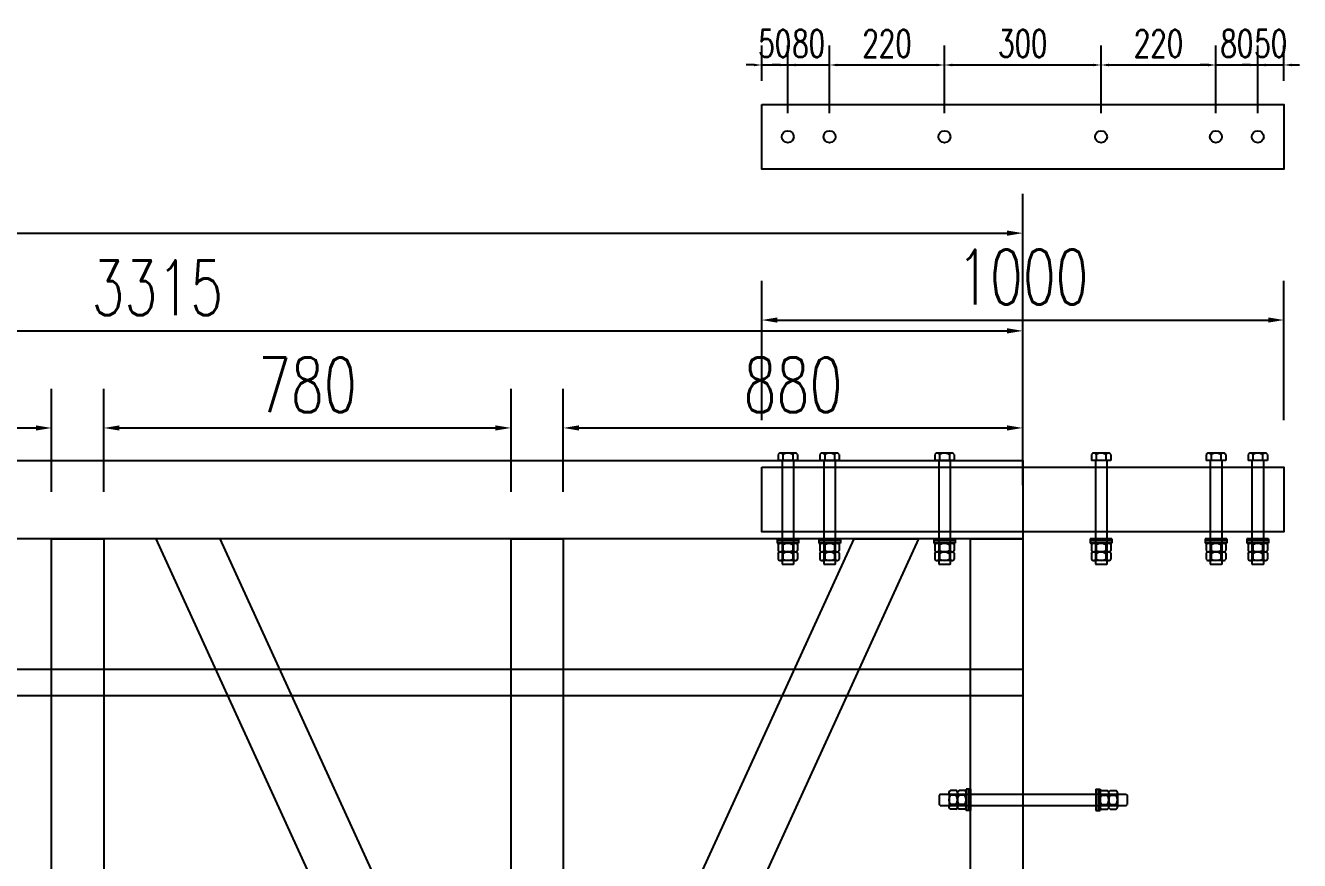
# Model space of a CAD drawing. Header units: millimetres. Extents: x -1612139 to -1300424, y 1145038 to 1536160.
# Drawn here: x -1512363 to -1509923, y 1165418 to 1167017 of the extents above; entities that cross this region are included whole.
import ezdxf

# ---------------------------------------------------------------- set-up
doc = ezdxf.new("R2010")
doc.units = ezdxf.units.MM
doc.header["$LTSCALE"] = 1000
doc.layers.get('0').update_dxf_attribs({"linetype": 'CONTINUOUS'})
doc.layers.get('DEFPOINTS').update_dxf_attribs({"linetype": 'CONTINUOUS'})
for name, color, linetype in [('W-STEEL_FRAME钢架', 3, 'CONTINUOUS'), ('W-STEEL_KEEL钢龙骨', 5, 'CONTINUOUS'), ('尺寸', 6, 'CONTINUOUS'), ('方管150X150X12', 3, 'CONTINUOUS')]:
    doc.layers.add(name, color=color, linetype=linetype)
doc.layers.add('成片房屋', color=1, linetype='CONTINUOUS', lineweight=0)
doc.styles.add('STANDARD_T3', font='simplex.shx', dxfattribs={"width": 0.7, "bigfont": 'gbcbig.shx'})
doc.dimstyles.new('W&&15', dxfattribs={"dimtxt": 52.5, "dimasz": 15, "dimexe": 37.5, "dimexo": 45, "dimgap": 15, "dimtad": 1, "dimdec": 0, "dimzin": 0, "dimdsep": 46, "dimtxsty": 'STANDARD_T3', "dimcen": 0.09, "dimclrd": 1, "dimclre": 1, "dimclrt": 7, "dimazin": 2, "dimtfac": 1, "dimtdec": 0, "dimtix": 1, "dimtmove": 2, "dimatfit": 3, "dimfxl": 100, "dimtolj": 1, "dimtzin": 0, "dimarcsym": 0})
doc.dimstyles.new('W&&30', dxfattribs={"dimtxt": 105, "dimasz": 30, "dimexe": 75, "dimexo": 90, "dimgap": 30, "dimtad": 1, "dimdec": 0, "dimzin": 0, "dimdsep": 46, "dimtxsty": 'STANDARD_T3', "dimcen": 0.09, "dimclrd": 1, "dimclre": 1, "dimclrt": 7, "dimazin": 2, "dimtfac": 1, "dimtdec": 0, "dimtix": 1, "dimtmove": 2, "dimatfit": 3, "dimfxl": 100, "dimtolj": 1, "dimtzin": 0, "dimarcsym": 0})

# ---------------------------------------------------------------- blocks, each defined once
blk = doc.blocks.new('*D287')
at = {"layer": 'DEFPOINTS', "color": 0, "transparency": 16777216}
for p in [(-1512313.2, 1166246.4), (-1513093.2, 1166034.1), (-1512313.2, 1166034.1)]:
    blk.add_point(p, dxfattribs=at)
at = {"layer": '成片房屋', "color": 1, "lineweight": -2, "transparency": 16777216}
for p, q in [((-1513093.2, 1166124.1), (-1513093.2, 1166321.4)), ((-1512313.2, 1166124.1), (-1512313.2, 1166321.4)), ((-1513063.2, 1166246.4), (-1512343.2, 1166246.4))]:
    blk.add_line(p, q, dxfattribs=at)
at = {"layer": '成片房屋', "color": 1, "transparency": 16777216}
for points in [[(-1513063.2, 1166251.4), (-1513063.2, 1166241.4), (-1513093.2, 1166246.4)], [(-1512343.2, 1166251.4), (-1512343.2, 1166241.4), (-1512313.2, 1166246.4)]]:
    blk.add_solid(points, dxfattribs=at)
at = {"layer": '成片房屋', "color": 7, "transparency": 16777216, "insert": (-1512703.2, 1166328.9), "char_height": 105, "attachment_point": 5, "style": 'STANDARD_T3'}
blk.add_mtext('\\A1;780', dxfattribs=at)
blk = doc.blocks.new('*D288')
at = {"layer": 'DEFPOINTS', "color": 0, "transparency": 16777216}
for p in [(-1511433.2, 1166246.4), (-1512213.2, 1166034.1), (-1511433.2, 1166034.1)]:
    blk.add_point(p, dxfattribs=at)
at = {"layer": '成片房屋', "color": 1, "lineweight": -2, "transparency": 16777216}
for p, q in [((-1512213.2, 1166124.1), (-1512213.2, 1166321.4)), ((-1511433.2, 1166124.1), (-1511433.2, 1166321.4)), ((-1512183.2, 1166246.4), (-1511463.2, 1166246.4))]:
    blk.add_line(p, q, dxfattribs=at)
at = {"layer": '成片房屋', "color": 1, "transparency": 16777216}
for points in [[(-1512183.2, 1166251.4), (-1512183.2, 1166241.4), (-1512213.2, 1166246.4)], [(-1511463.2, 1166251.4), (-1511463.2, 1166241.4), (-1511433.2, 1166246.4)]]:
    blk.add_solid(points, dxfattribs=at)
at = {"layer": '成片房屋', "color": 7, "transparency": 16777216, "insert": (-1511823.2, 1166328.9), "char_height": 105, "attachment_point": 5, "style": 'STANDARD_T3'}
blk.add_mtext('\\A1;780', dxfattribs=at)
blk = doc.blocks.new('*D289')
at = {"layer": 'DEFPOINTS', "color": 0, "transparency": 16777216}
for p in [(-1510453.2, 1166246.4), (-1511333.2, 1166034.1), (-1510453.2, 1166047.1)]:
    blk.add_point(p, dxfattribs=at)
at = {"layer": '成片房屋', "color": 1, "lineweight": -2, "transparency": 16777216}
for p, q in [((-1511333.2, 1166124.1), (-1511333.2, 1166321.4)), ((-1510453.2, 1166137.1), (-1510453.2, 1166321.4)), ((-1511303.2, 1166246.4), (-1510483.2, 1166246.4))]:
    blk.add_line(p, q, dxfattribs=at)
at = {"layer": '成片房屋', "color": 1, "transparency": 16777216}
for points in [[(-1511303.2, 1166251.4), (-1511303.2, 1166241.4), (-1511333.2, 1166246.4)], [(-1510483.2, 1166251.4), (-1510483.2, 1166241.4), (-1510453.2, 1166246.4)]]:
    blk.add_solid(points, dxfattribs=at)
at = {"layer": '成片房屋', "color": 7, "transparency": 16777216, "insert": (-1510893.2, 1166328.9), "char_height": 105, "attachment_point": 5, "style": 'STANDARD_T3'}
blk.add_mtext('\\A1;880', dxfattribs=at)
blk = doc.blocks.new('*D349')
at = {"layer": 'DEFPOINTS', "color": 0, "transparency": 16777216}
for p in [(-1509953.2, 1166453.1), (-1510953.2, 1166171.1), (-1509953.2, 1166171.1)]:
    blk.add_point(p, dxfattribs=at)
at = {"layer": '成片房屋', "color": 1, "lineweight": -2, "transparency": 16777216}
for p, q in [((-1510953.2, 1166261.1), (-1510953.2, 1166528.1)), ((-1509953.2, 1166261.1), (-1509953.2, 1166528.1)), ((-1510923.2, 1166453.1), (-1509983.2, 1166453.1))]:
    blk.add_line(p, q, dxfattribs=at)
at = {"layer": '成片房屋', "color": 1, "transparency": 16777216}
for points in [[(-1510923.2, 1166458.1), (-1510923.2, 1166448.1), (-1510953.2, 1166453.1)], [(-1509983.2, 1166458.1), (-1509983.2, 1166448.1), (-1509953.2, 1166453.1)]]:
    blk.add_solid(points, dxfattribs=at)
at = {"layer": '成片房屋', "color": 7, "transparency": 16777216, "insert": (-1510453.2, 1166535.6), "char_height": 105, "attachment_point": 5, "style": 'STANDARD_T3'}
blk.add_mtext('\\A1;1000', dxfattribs=at)
blk = doc.blocks.new('*D291')
at = {"layer": 'DEFPOINTS', "color": 0, "transparency": 16777216}
for p in [(-1510453.2, 1166184.1), (-1524453.2, 1164897.9), (-1524453.2, 1164332.4)]:
    blk.add_point(p, dxfattribs=at)
at = {"layer": '成片房屋', "color": 1, "lineweight": -2, "transparency": 16777216}
for p, q in [((-1510453.2, 1166094.1), (-1510453.2, 1164257.4)), ((-1524453.2, 1164807.9), (-1524453.2, 1164257.4)), ((-1510483.2, 1164332.4), (-1524423.2, 1164332.4))]:
    blk.add_line(p, q, dxfattribs=at)
at = {"layer": '成片房屋', "color": 1, "transparency": 16777216}
for points in [[(-1524423.2, 1164337.4), (-1524423.2, 1164327.4), (-1524453.2, 1164332.4)], [(-1510483.2, 1164337.4), (-1510483.2, 1164327.4), (-1510453.2, 1164332.4)]]:
    blk.add_solid(points, dxfattribs=at)
at = {"layer": '成片房屋', "color": 7, "transparency": 16777216, "insert": (-1517453.2, 1164414.9), "char_height": 105, "attachment_point": 5, "style": 'STANDARD_T3'}
blk.add_mtext('\\A1;14000', dxfattribs=at)
blk = doc.blocks.new('*D293')
at = {"layer": 'DEFPOINTS', "color": 0, "transparency": 16777216}
for p in [(-1510453.2, 1166432.4), (-1513768.2, 1166184.1), (-1510453.2, 1166184.1)]:
    blk.add_point(p, dxfattribs=at)
at = {"layer": '成片房屋', "color": 1, "lineweight": -2, "transparency": 16777216}
for p, q in [((-1513768.2, 1166274.1), (-1513768.2, 1166507.4)), ((-1510453.2, 1166274.1), (-1510453.2, 1166507.4)), ((-1513738.2, 1166432.4), (-1510483.2, 1166432.4))]:
    blk.add_line(p, q, dxfattribs=at)
at = {"layer": '成片房屋', "color": 1, "transparency": 16777216}
for points in [[(-1513738.2, 1166437.4), (-1513738.2, 1166427.4), (-1513768.2, 1166432.4)], [(-1510483.2, 1166437.4), (-1510483.2, 1166427.4), (-1510453.2, 1166432.4)]]:
    blk.add_solid(points, dxfattribs=at)
at = {"layer": '成片房屋', "color": 7, "transparency": 16777216, "insert": (-1512110.7, 1166514.9), "char_height": 105, "attachment_point": 5, "style": 'STANDARD_T3'}
blk.add_mtext('\\A1;3315', dxfattribs=at)
blk = doc.blocks.new('*D350')
at = {"layer": 'DEFPOINTS', "color": 0, "transparency": 16777216}
for p in [(-1510453.2, 1166619.6), (-1519048.2, 1166184.1), (-1510453.2, 1166184.1)]:
    blk.add_point(p, dxfattribs=at)
at = {"layer": '成片房屋', "color": 1, "lineweight": -2, "transparency": 16777216}
for p, q in [((-1519048.2, 1166274.1), (-1519048.2, 1166694.6)), ((-1510453.2, 1166274.1), (-1510453.2, 1166694.6)), ((-1519018.2, 1166619.6), (-1510483.2, 1166619.6))]:
    blk.add_line(p, q, dxfattribs=at)
at = {"layer": '成片房屋', "color": 1, "transparency": 16777216}
for points in [[(-1519018.2, 1166624.6), (-1519018.2, 1166614.6), (-1519048.2, 1166619.6)], [(-1510483.2, 1166624.6), (-1510483.2, 1166614.6), (-1510453.2, 1166619.6)]]:
    blk.add_solid(points, dxfattribs=at)
at = {"layer": '成片房屋', "color": 7, "transparency": 16777216, "insert": (-1514750.7, 1166702.1), "char_height": 105, "attachment_point": 5, "style": 'STANDARD_T3'}
blk.add_mtext('\\A1;8595', dxfattribs=at)
blk = doc.blocks.new('*D388')
at = {"layer": 'DEFPOINTS', "color": 0, "transparency": 16777216}
for p in [(-1510903.2, 1166941.7), (-1510953.2, 1166866.3), (-1510903.2, 1166804.3)]:
    blk.add_point(p, dxfattribs=at)
at = {"layer": '方管150X150X12', "color": 1, "lineweight": -2, "transparency": 16777216}
for p, q in [((-1510953.2, 1166911.3), (-1510953.2, 1166979.2)), ((-1510903.2, 1166849.3), (-1510903.2, 1166979.2)), ((-1510968.2, 1166941.7), (-1510983.2, 1166941.7)), ((-1510953.2, 1166941.7), (-1510903.2, 1166941.7)), ((-1510888.2, 1166941.7), (-1510873.2, 1166941.7))]:
    blk.add_line(p, q, dxfattribs=at)
at = {"layer": '方管150X150X12', "color": 1, "transparency": 16777216}
for points in [[(-1510968.2, 1166944.2), (-1510968.2, 1166939.2), (-1510953.2, 1166941.7)], [(-1510888.2, 1166944.2), (-1510888.2, 1166939.2), (-1510903.2, 1166941.7)]]:
    blk.add_solid(points, dxfattribs=at)
at = {"layer": '方管150X150X12', "color": 7, "transparency": 16777216, "insert": (-1510928.2, 1166983), "char_height": 52.5, "attachment_point": 5, "style": 'STANDARD_T3'}
blk.add_mtext('\\A1;50', dxfattribs=at)
blk = doc.blocks.new('*D389')
at = {"layer": 'DEFPOINTS', "color": 0, "transparency": 16777216}
for p in [(-1510823.2, 1166941.7), (-1510903.2, 1166804.3), (-1510823.2, 1166804.3)]:
    blk.add_point(p, dxfattribs=at)
at = {"layer": '方管150X150X12', "color": 1, "lineweight": -2, "transparency": 16777216}
for p, q in [((-1510903.2, 1166849.3), (-1510903.2, 1166979.2)), ((-1510823.2, 1166849.3), (-1510823.2, 1166979.2)), ((-1510918.2, 1166941.7), (-1510933.2, 1166941.7)), ((-1510903.2, 1166941.7), (-1510823.2, 1166941.7)), ((-1510808.2, 1166941.7), (-1510793.2, 1166941.7))]:
    blk.add_line(p, q, dxfattribs=at)
at = {"layer": '方管150X150X12', "color": 1, "transparency": 16777216}
for points in [[(-1510918.2, 1166944.2), (-1510918.2, 1166939.2), (-1510903.2, 1166941.7)], [(-1510808.2, 1166944.2), (-1510808.2, 1166939.2), (-1510823.2, 1166941.7)]]:
    blk.add_solid(points, dxfattribs=at)
at = {"layer": '方管150X150X12', "color": 7, "transparency": 16777216, "insert": (-1510863.2, 1166983), "char_height": 52.5, "attachment_point": 5, "style": 'STANDARD_T3'}
blk.add_mtext('\\A1;80', dxfattribs=at)
blk = doc.blocks.new('*D390')
at = {"layer": 'DEFPOINTS', "color": 0, "transparency": 16777216}
for p in [(-1510603.2, 1166941.7), (-1510823.2, 1166804.3), (-1510603.2, 1166804.3)]:
    blk.add_point(p, dxfattribs=at)
at = {"layer": '方管150X150X12', "color": 1, "lineweight": -2, "transparency": 16777216}
for p, q in [((-1510823.2, 1166849.3), (-1510823.2, 1166979.2)), ((-1510603.2, 1166849.3), (-1510603.2, 1166979.2)), ((-1510808.2, 1166941.7), (-1510618.2, 1166941.7))]:
    blk.add_line(p, q, dxfattribs=at)
at = {"layer": '方管150X150X12', "color": 1, "transparency": 16777216}
for points in [[(-1510808.2, 1166944.2), (-1510808.2, 1166939.2), (-1510823.2, 1166941.7)], [(-1510618.2, 1166944.2), (-1510618.2, 1166939.2), (-1510603.2, 1166941.7)]]:
    blk.add_solid(points, dxfattribs=at)
at = {"layer": '方管150X150X12', "color": 7, "transparency": 16777216, "insert": (-1510713.2, 1166983), "char_height": 52.5, "attachment_point": 5, "style": 'STANDARD_T3'}
blk.add_mtext('\\A1;220', dxfattribs=at)
blk = doc.blocks.new('*D391')
at = {"layer": 'DEFPOINTS', "color": 0, "transparency": 16777216}
for p in [(-1510303.2, 1166941.7), (-1510603.2, 1166804.3), (-1510303.2, 1166804.3)]:
    blk.add_point(p, dxfattribs=at)
at = {"layer": '方管150X150X12', "color": 1, "lineweight": -2, "transparency": 16777216}
for p, q in [((-1510603.2, 1166849.3), (-1510603.2, 1166979.2)), ((-1510303.2, 1166849.3), (-1510303.2, 1166979.2)), ((-1510588.2, 1166941.7), (-1510318.2, 1166941.7))]:
    blk.add_line(p, q, dxfattribs=at)
at = {"layer": '方管150X150X12', "color": 1, "transparency": 16777216}
for points in [[(-1510588.2, 1166944.2), (-1510588.2, 1166939.2), (-1510603.2, 1166941.7)], [(-1510318.2, 1166944.2), (-1510318.2, 1166939.2), (-1510303.2, 1166941.7)]]:
    blk.add_solid(points, dxfattribs=at)
at = {"layer": '方管150X150X12', "color": 7, "transparency": 16777216, "insert": (-1510453.2, 1166983), "char_height": 52.5, "attachment_point": 5, "style": 'STANDARD_T3'}
blk.add_mtext('\\A1;300', dxfattribs=at)
blk = doc.blocks.new('*D392')
at = {"layer": 'DEFPOINTS', "color": 0, "transparency": 16777216}
for p in [(-1510083.2, 1166941.7), (-1510303.2, 1166804.3), (-1510083.2, 1166804.3)]:
    blk.add_point(p, dxfattribs=at)
at = {"layer": '方管150X150X12', "color": 1, "lineweight": -2, "transparency": 16777216}
for p, q in [((-1510303.2, 1166849.3), (-1510303.2, 1166979.2)), ((-1510083.2, 1166849.3), (-1510083.2, 1166979.2)), ((-1510288.2, 1166941.7), (-1510098.2, 1166941.7))]:
    blk.add_line(p, q, dxfattribs=at)
at = {"layer": '方管150X150X12', "color": 1, "transparency": 16777216}
for points in [[(-1510288.2, 1166944.2), (-1510288.2, 1166939.2), (-1510303.2, 1166941.7)], [(-1510098.2, 1166944.2), (-1510098.2, 1166939.2), (-1510083.2, 1166941.7)]]:
    blk.add_solid(points, dxfattribs=at)
at = {"layer": '方管150X150X12', "color": 7, "transparency": 16777216, "insert": (-1510193.2, 1166983), "char_height": 52.5, "attachment_point": 5, "style": 'STANDARD_T3'}
blk.add_mtext('\\A1;220', dxfattribs=at)
blk = doc.blocks.new('*D393')
at = {"layer": 'DEFPOINTS', "color": 0, "transparency": 16777216}
for p in [(-1510003.2, 1166941.7), (-1510083.2, 1166804.3), (-1510003.2, 1166804.3)]:
    blk.add_point(p, dxfattribs=at)
at = {"layer": '方管150X150X12', "color": 1, "lineweight": -2, "transparency": 16777216}
for p, q in [((-1510083.2, 1166849.3), (-1510083.2, 1166979.2)), ((-1510003.2, 1166849.3), (-1510003.2, 1166979.2)), ((-1510098.2, 1166941.7), (-1510113.2, 1166941.7)), ((-1510083.2, 1166941.7), (-1510003.2, 1166941.7)), ((-1509988.2, 1166941.7), (-1509973.2, 1166941.7))]:
    blk.add_line(p, q, dxfattribs=at)
at = {"layer": '方管150X150X12', "color": 1, "transparency": 16777216}
for points in [[(-1510098.2, 1166944.2), (-1510098.2, 1166939.2), (-1510083.2, 1166941.7)], [(-1509988.2, 1166944.2), (-1509988.2, 1166939.2), (-1510003.2, 1166941.7)]]:
    blk.add_solid(points, dxfattribs=at)
at = {"layer": '方管150X150X12', "color": 7, "transparency": 16777216, "insert": (-1510043.2, 1166983), "char_height": 52.5, "attachment_point": 5, "style": 'STANDARD_T3'}
blk.add_mtext('\\A1;80', dxfattribs=at)
blk = doc.blocks.new('*D394')
at = {"layer": 'DEFPOINTS', "color": 0, "transparency": 16777216}
for p in [(-1509953.2, 1166941.7), (-1509953.2, 1166866.3), (-1510003.2, 1166804.3)]:
    blk.add_point(p, dxfattribs=at)
at = {"layer": '方管150X150X12', "color": 1, "lineweight": -2, "transparency": 16777216}
for p, q in [((-1510003.2, 1166849.3), (-1510003.2, 1166979.2)), ((-1509953.2, 1166911.3), (-1509953.2, 1166979.2)), ((-1510018.2, 1166941.7), (-1510033.2, 1166941.7)), ((-1510003.2, 1166941.7), (-1509953.2, 1166941.7)), ((-1509938.2, 1166941.7), (-1509923.2, 1166941.7))]:
    blk.add_line(p, q, dxfattribs=at)
at = {"layer": '方管150X150X12', "color": 1, "transparency": 16777216}
for points in [[(-1510018.2, 1166944.2), (-1510018.2, 1166939.2), (-1510003.2, 1166941.7)], [(-1509938.2, 1166944.2), (-1509938.2, 1166939.2), (-1509953.2, 1166941.7)]]:
    blk.add_solid(points, dxfattribs=at)
at = {"layer": '方管150X150X12', "color": 7, "transparency": 16777216, "insert": (-1509978.2, 1166983), "char_height": 52.5, "attachment_point": 5, "style": 'STANDARD_T3'}
blk.add_mtext('\\A1;50', dxfattribs=at)

msp = doc.modelspace()

# ---------------------------------------------------------------- linework, layer by layer
at = {"color": 2}
for points in [[(-1510953.2, 1166866.3), (-1509953.2, 1166866.3), (-1509953.2, 1166742.3), (-1510953.2, 1166742.3)], [(-1510953.2, 1166171.1), (-1509953.2, 1166171.1), (-1509953.2, 1166047.1), (-1510953.2, 1166047.1)]]:
    msp.add_lwpolyline(points, close=True, dxfattribs=at)
for points in [[(-1510912.5, 1166195.3, 0.601071), (-1510921.8, 1166195.3, 0.601071)], [(-1510893.8, 1166195.3, 0.30051), (-1510912.5, 1166195.3, 0.30051)], [(-1510884.5, 1166195.3, 0.601071), (-1510893.8, 1166195.3, 0.601071)], [(-1510832.5, 1166195.3, 0.601071), (-1510841.8, 1166195.3, 0.601071)], [(-1510813.8, 1166195.3, 0.30051), (-1510832.5, 1166195.3, 0.30051)], [(-1510804.5, 1166195.3, 0.601071), (-1510813.8, 1166195.3, 0.601071)], [(-1510612.5, 1166195.3, 0.601071), (-1510621.8, 1166195.3, 0.601071)], [(-1510593.8, 1166195.3, 0.30051), (-1510612.5, 1166195.3, 0.30051)], [(-1510584.5, 1166195.3, 0.601071), (-1510593.8, 1166195.3, 0.601071)], [(-1510312.5, 1166195.3, 0.601071), (-1510321.8, 1166195.3, 0.601071)], [(-1510293.8, 1166195.3, 0.30051), (-1510312.5, 1166195.3, 0.30051)], [(-1510284.5, 1166195.3, 0.601071), (-1510293.8, 1166195.3, 0.601071)], [(-1510092.5, 1166195.3, 0.601071), (-1510101.8, 1166195.3, 0.601071)], [(-1510073.8, 1166195.3, 0.30051), (-1510092.5, 1166195.3, 0.30051)], [(-1510064.5, 1166195.3, 0.601071), (-1510073.8, 1166195.3, 0.601071)], [(-1510012.5, 1166195.3, 0.601071), (-1510021.8, 1166195.3, 0.601071)], [(-1509993.8, 1166195.3, 0.30051), (-1510012.5, 1166195.3, 0.30051)], [(-1509984.5, 1166195.3, 0.601071), (-1509993.8, 1166195.3, 0.601071)], [(-1510921.8, 1166023, -0.601071), (-1510912.5, 1166023, -0.601071)], [(-1510921.8, 1166011.8, 0.601071), (-1510912.5, 1166011.8, 0.601071)], [(-1510921.8, 1166006.2, -0.601071), (-1510912.5, 1166006.2, -0.601071)], [(-1510912.5, 1166023, -0.30051), (-1510893.8, 1166023, -0.30051)], [(-1510912.5, 1166011.8, 0.30051), (-1510893.8, 1166011.8, 0.30051)], [(-1510912.5, 1166006.2, -0.30051), (-1510893.8, 1166006.2, -0.30051)], [(-1510893.8, 1166023, -0.601071), (-1510884.5, 1166023, -0.601071)], [(-1510893.8, 1166011.8, 0.601071), (-1510884.5, 1166011.8, 0.601071)], [(-1510893.8, 1166006.2, -0.601071), (-1510884.5, 1166006.2, -0.601071)], [(-1510841.8, 1166023, -0.601071), (-1510832.5, 1166023, -0.601071)], [(-1510841.8, 1166011.8, 0.601071), (-1510832.5, 1166011.8, 0.601071)], [(-1510841.8, 1166006.2, -0.601071), (-1510832.5, 1166006.2, -0.601071)], [(-1510832.5, 1166023, -0.30051), (-1510813.8, 1166023, -0.30051)], [(-1510832.5, 1166011.8, 0.30051), (-1510813.8, 1166011.8, 0.30051)], [(-1510832.5, 1166006.2, -0.30051), (-1510813.8, 1166006.2, -0.30051)], [(-1510813.8, 1166023, -0.601071), (-1510804.5, 1166023, -0.601071)], [(-1510813.8, 1166011.8, 0.601071), (-1510804.5, 1166011.8, 0.601071)], [(-1510813.8, 1166006.2, -0.601071), (-1510804.5, 1166006.2, -0.601071)], [(-1510621.8, 1166023, -0.601071), (-1510612.5, 1166023, -0.601071)], [(-1510621.8, 1166011.8, 0.601071), (-1510612.5, 1166011.8, 0.601071)], [(-1510621.8, 1166006.2, -0.601071), (-1510612.5, 1166006.2, -0.601071)], [(-1510612.5, 1166023, -0.30051), (-1510593.8, 1166023, -0.30051)], [(-1510612.5, 1166011.8, 0.30051), (-1510593.8, 1166011.8, 0.30051)], [(-1510612.5, 1166006.2, -0.30051), (-1510593.8, 1166006.2, -0.30051)], [(-1510593.8, 1166023, -0.601071), (-1510584.5, 1166023, -0.601071)], [(-1510593.8, 1166011.8, 0.601071), (-1510584.5, 1166011.8, 0.601071)], [(-1510593.8, 1166006.2, -0.601071), (-1510584.5, 1166006.2, -0.601071)], [(-1510321.8, 1166023, -0.601071), (-1510312.5, 1166023, -0.601071)], [(-1510321.8, 1166011.8, 0.601071), (-1510312.5, 1166011.8, 0.601071)], [(-1510321.8, 1166006.2, -0.601071), (-1510312.5, 1166006.2, -0.601071)], [(-1510312.5, 1166023, -0.30051), (-1510293.8, 1166023, -0.30051)], [(-1510312.5, 1166011.8, 0.30051), (-1510293.8, 1166011.8, 0.30051)], [(-1510312.5, 1166006.2, -0.30051), (-1510293.8, 1166006.2, -0.30051)], [(-1510293.8, 1166023, -0.601071), (-1510284.5, 1166023, -0.601071)], [(-1510293.8, 1166011.8, 0.601071), (-1510284.5, 1166011.8, 0.601071)], [(-1510293.8, 1166006.2, -0.601071), (-1510284.5, 1166006.2, -0.601071)], [(-1510101.8, 1166023, -0.601071), (-1510092.5, 1166023, -0.601071)], [(-1510101.8, 1166011.8, 0.601071), (-1510092.5, 1166011.8, 0.601071)], [(-1510101.8, 1166006.2, -0.601071), (-1510092.5, 1166006.2, -0.601071)], [(-1510092.5, 1166023, -0.30051), (-1510073.8, 1166023, -0.30051)], [(-1510092.5, 1166011.8, 0.30051), (-1510073.8, 1166011.8, 0.30051)], [(-1510092.5, 1166006.2, -0.30051), (-1510073.8, 1166006.2, -0.30051)], [(-1510073.8, 1166023, -0.601071), (-1510064.5, 1166023, -0.601071)], [(-1510073.8, 1166011.8, 0.601071), (-1510064.5, 1166011.8, 0.601071)], [(-1510073.8, 1166006.2, -0.601071), (-1510064.5, 1166006.2, -0.601071)], [(-1510021.8, 1166023, -0.601071), (-1510012.5, 1166023, -0.601071)], [(-1510021.8, 1166011.8, 0.601071), (-1510012.5, 1166011.8, 0.601071)], [(-1510021.8, 1166006.2, -0.601071), (-1510012.5, 1166006.2, -0.601071)], [(-1510012.5, 1166023, -0.30051), (-1509993.8, 1166023, -0.30051)], [(-1510012.5, 1166011.8, 0.30051), (-1509993.8, 1166011.8, 0.30051)], [(-1510012.5, 1166006.2, -0.30051), (-1509993.8, 1166006.2, -0.30051)], [(-1509993.8, 1166023, -0.601071), (-1509984.5, 1166023, -0.601071)], [(-1509993.8, 1166011.8, 0.601071), (-1509984.5, 1166011.8, 0.601071)], [(-1509993.8, 1166006.2, -0.601071), (-1509984.5, 1166006.2, -0.601071)], [(-1510921.8, 1165995, 0.601071), (-1510912.5, 1165995, 0.601071)], [(-1510912.5, 1165995, 0.30051), (-1510893.8, 1165995, 0.30051)], [(-1510893.8, 1165995, 0.601071), (-1510884.5, 1165995, 0.601071)], [(-1510841.8, 1165995, 0.601071), (-1510832.5, 1165995, 0.601071)], [(-1510832.5, 1165995, 0.30051), (-1510813.8, 1165995, 0.30051)], [(-1510813.8, 1165995, 0.601071), (-1510804.5, 1165995, 0.601071)], [(-1510621.8, 1165995, 0.601071), (-1510612.5, 1165995, 0.601071)], [(-1510612.5, 1165995, 0.30051), (-1510593.8, 1165995, 0.30051)], [(-1510593.8, 1165995, 0.601071), (-1510584.5, 1165995, 0.601071)], [(-1510321.8, 1165995, 0.601071), (-1510312.5, 1165995, 0.601071)], [(-1510312.5, 1165995, 0.30051), (-1510293.8, 1165995, 0.30051)], [(-1510293.8, 1165995, 0.601071), (-1510284.5, 1165995, 0.601071)], [(-1510101.8, 1165995, 0.601071), (-1510092.5, 1165995, 0.601071)], [(-1510092.5, 1165995, 0.30051), (-1510073.8, 1165995, 0.30051)], [(-1510073.8, 1165995, 0.601071), (-1510064.5, 1165995, 0.601071)], [(-1510021.8, 1165995, 0.601071), (-1510012.5, 1165995, 0.601071)], [(-1510012.5, 1165995, 0.30051), (-1509993.8, 1165995, 0.30051)], [(-1509993.8, 1165995, 0.601071), (-1509984.5, 1165995, 0.601071)], [(-1510591.7, 1165543.1, -0.61177), (-1510591.7, 1165552.1, -0.61177)], [(-1510591.7, 1165525.1, -0.305858), (-1510591.7, 1165543.1, -0.305858)], [(-1510580.7, 1165543.1, 0.61177), (-1510580.7, 1165552.1, 0.61177)], [(-1510580.7, 1165525.1, 0.305858), (-1510580.7, 1165543.1, 0.305858)], [(-1510575.2, 1165543.1, -0.61177), (-1510575.2, 1165552.1, -0.61177)], [(-1510575.2, 1165525.1, -0.305858), (-1510575.2, 1165543.1, -0.305858)], [(-1510564.2, 1165543.1, 0.61177), (-1510564.2, 1165552.1, 0.61177)], [(-1510564.2, 1165525.1, 0.305858), (-1510564.2, 1165543.1, 0.305858)], [(-1510302.1, 1165543.1, -0.61177), (-1510302.1, 1165552.1, -0.61177)], [(-1510302.1, 1165525.1, -0.305858), (-1510302.1, 1165543.1, -0.305858)], [(-1510291.1, 1165543.1, 0.61177), (-1510291.1, 1165552.1, 0.61177)], [(-1510291.1, 1165525.1, 0.305858), (-1510291.1, 1165543.1, 0.305858)], [(-1510285.6, 1165543.1, -0.61177), (-1510285.6, 1165552.1, -0.61177)], [(-1510285.6, 1165525.1, -0.305858), (-1510285.6, 1165543.1, -0.305858)], [(-1510274.6, 1165543.1, 0.61177), (-1510274.6, 1165552.1, 0.61177)], [(-1510274.6, 1165525.1, 0.305858), (-1510274.6, 1165543.1, 0.305858)], [(-1510591.7, 1165516.1, -0.61177), (-1510591.7, 1165525.1, -0.61177)], [(-1510580.7, 1165516.1, 0.61177), (-1510580.7, 1165525.1, 0.61177)], [(-1510575.2, 1165516.1, -0.61177), (-1510575.2, 1165525.1, -0.61177)], [(-1510564.2, 1165516.1, 0.61177), (-1510564.2, 1165525.1, 0.61177)], [(-1510302.1, 1165516.1, -0.61177), (-1510302.1, 1165525.1, -0.61177)], [(-1510291.1, 1165516.1, 0.61177), (-1510291.1, 1165525.1, 0.61177)], [(-1510285.6, 1165516.1, -0.61177), (-1510285.6, 1165525.1, -0.61177)], [(-1510274.6, 1165516.1, 0.61177), (-1510274.6, 1165525.1, 0.61177)]]:
    msp.add_lwpolyline(points, format="xyb")
for points in [[(-1510889.2, 1166198.1), (-1510917.1, 1166198.1)], [(-1510809.2, 1166198.1), (-1510837.1, 1166198.1)], [(-1510589.2, 1166198.1), (-1510617.1, 1166198.1)], [(-1510289.2, 1166198.1), (-1510317.1, 1166198.1)], [(-1510069.2, 1166198.1), (-1510097.1, 1166198.1)], [(-1509989.2, 1166198.1), (-1510017.1, 1166198.1)], [(-1510921.8, 1166195.3), (-1510921.8, 1166184.1)], [(-1510884.5, 1166184.1), (-1510921.8, 1166184.1)], [(-1510914.2, 1166184.1), (-1510914.2, 1165985.6)], [(-1510912.5, 1166195.3), (-1510912.5, 1166184.1)], [(-1510893.8, 1166195.3), (-1510893.8, 1166184.1)], [(-1510892.2, 1166184.1), (-1510892.2, 1165985.6)], [(-1510884.5, 1166195.3), (-1510884.5, 1166184.1)], [(-1510841.8, 1166195.3), (-1510841.8, 1166184.1)], [(-1510804.5, 1166184.1), (-1510841.8, 1166184.1)], [(-1510834.2, 1166184.1), (-1510834.2, 1165985.6)], [(-1510832.5, 1166195.3), (-1510832.5, 1166184.1)], [(-1510813.8, 1166195.3), (-1510813.8, 1166184.1)], [(-1510812.2, 1166184.1), (-1510812.2, 1165985.6)], [(-1510804.5, 1166195.3), (-1510804.5, 1166184.1)], [(-1510621.8, 1166195.3), (-1510621.8, 1166184.1)], [(-1510584.5, 1166184.1), (-1510621.8, 1166184.1)], [(-1510614.2, 1166184.1), (-1510614.2, 1165985.6)], [(-1510612.5, 1166195.3), (-1510612.5, 1166184.1)], [(-1510593.8, 1166195.3), (-1510593.8, 1166184.1)], [(-1510592.2, 1166184.1), (-1510592.2, 1165985.6)], [(-1510584.5, 1166195.3), (-1510584.5, 1166184.1)], [(-1510321.8, 1166195.3), (-1510321.8, 1166184.1)], [(-1510284.5, 1166184.1), (-1510321.8, 1166184.1)], [(-1510314.2, 1166184.1), (-1510314.2, 1165985.6)], [(-1510312.5, 1166195.3), (-1510312.5, 1166184.1)], [(-1510293.8, 1166195.3), (-1510293.8, 1166184.1)], [(-1510292.2, 1166184.1), (-1510292.2, 1165985.6)], [(-1510284.5, 1166195.3), (-1510284.5, 1166184.1)], [(-1510101.8, 1166195.3), (-1510101.8, 1166184.1)], [(-1510064.5, 1166184.1), (-1510101.8, 1166184.1)], [(-1510094.2, 1166184.1), (-1510094.2, 1165985.6)], [(-1510092.5, 1166195.3), (-1510092.5, 1166184.1)], [(-1510073.8, 1166195.3), (-1510073.8, 1166184.1)], [(-1510072.2, 1166184.1), (-1510072.2, 1165985.6)], [(-1510064.5, 1166195.3), (-1510064.5, 1166184.1)], [(-1510021.8, 1166195.3), (-1510021.8, 1166184.1)], [(-1509984.5, 1166184.1), (-1510021.8, 1166184.1)], [(-1510014.2, 1166184.1), (-1510014.2, 1165985.6)], [(-1510012.5, 1166195.3), (-1510012.5, 1166184.1)], [(-1509993.8, 1166195.3), (-1509993.8, 1166184.1)], [(-1509992.2, 1166184.1), (-1509992.2, 1165985.6)], [(-1509984.5, 1166195.3), (-1509984.5, 1166184.1)], [(-1510882.5, 1166034.1), (-1510923.8, 1166034.1)], [(-1510923.8, 1166034.1), (-1510923.8, 1166030)], [(-1510882.5, 1166030), (-1510923.8, 1166030)], [(-1510923.8, 1166030), (-1510923.8, 1166025.8)], [(-1510882.5, 1166030), (-1510923.8, 1166030)], [(-1510882.5, 1166034.1), (-1510882.5, 1166030)], [(-1510882.5, 1166030), (-1510882.5, 1166025.8)], [(-1510802.5, 1166034.1), (-1510843.8, 1166034.1)], [(-1510843.8, 1166034.1), (-1510843.8, 1166030)], [(-1510802.5, 1166030), (-1510843.8, 1166030)], [(-1510843.8, 1166030), (-1510843.8, 1166025.8)], [(-1510802.5, 1166030), (-1510843.8, 1166030)], [(-1510802.5, 1166034.1), (-1510802.5, 1166030)], [(-1510802.5, 1166030), (-1510802.5, 1166025.8)], [(-1510582.5, 1166034.1), (-1510623.8, 1166034.1)], [(-1510623.8, 1166034.1), (-1510623.8, 1166030)], [(-1510582.5, 1166030), (-1510623.8, 1166030)], [(-1510623.8, 1166030), (-1510623.8, 1166025.8)], [(-1510582.5, 1166030), (-1510623.8, 1166030)], [(-1510582.5, 1166034.1), (-1510582.5, 1166030)], [(-1510582.5, 1166030), (-1510582.5, 1166025.8)], [(-1510282.5, 1166034.1), (-1510323.8, 1166034.1)], [(-1510323.8, 1166034.1), (-1510323.8, 1166030)], [(-1510282.5, 1166030), (-1510323.8, 1166030)], [(-1510323.8, 1166030), (-1510323.8, 1166025.8)], [(-1510282.5, 1166030), (-1510323.8, 1166030)], [(-1510282.5, 1166034.1), (-1510282.5, 1166030)], [(-1510282.5, 1166030), (-1510282.5, 1166025.8)], [(-1510062.5, 1166034.1), (-1510103.8, 1166034.1)], [(-1510103.8, 1166034.1), (-1510103.8, 1166030)], [(-1510062.5, 1166030), (-1510103.8, 1166030)], [(-1510103.8, 1166030), (-1510103.8, 1166025.8)], [(-1510062.5, 1166030), (-1510103.8, 1166030)], [(-1510062.5, 1166034.1), (-1510062.5, 1166030)], [(-1510062.5, 1166030), (-1510062.5, 1166025.8)], [(-1509982.5, 1166034.1), (-1510023.8, 1166034.1)], [(-1510023.8, 1166034.1), (-1510023.8, 1166030)], [(-1509982.5, 1166030), (-1510023.8, 1166030)], [(-1510023.8, 1166030), (-1510023.8, 1166025.8)], [(-1509982.5, 1166030), (-1510023.8, 1166030)], [(-1509982.5, 1166034.1), (-1509982.5, 1166030)], [(-1509982.5, 1166030), (-1509982.5, 1166025.8)], [(-1510882.5, 1166025.8), (-1510923.8, 1166025.8)], [(-1510921.8, 1166023), (-1510921.8, 1166011.8)], [(-1510921.8, 1166006.2), (-1510921.8, 1165995)], [(-1510889.2, 1166009), (-1510917.2, 1166009)], [(-1510889.2, 1166025.8), (-1510917.1, 1166025.8)], [(-1510889.2, 1166009), (-1510917.1, 1166009)], [(-1510912.5, 1166023), (-1510912.5, 1166011.8)], [(-1510912.5, 1166006.2), (-1510912.5, 1165995)], [(-1510893.8, 1166023), (-1510893.8, 1166011.8)], [(-1510893.8, 1166006.2), (-1510893.8, 1165995)], [(-1510884.5, 1166023), (-1510884.5, 1166011.8)], [(-1510884.5, 1166006.2), (-1510884.5, 1165995)], [(-1510802.5, 1166025.8), (-1510843.8, 1166025.8)], [(-1510841.8, 1166023), (-1510841.8, 1166011.8)], [(-1510841.8, 1166006.2), (-1510841.8, 1165995)], [(-1510809.2, 1166009), (-1510837.2, 1166009)], [(-1510809.2, 1166025.8), (-1510837.1, 1166025.8)], [(-1510809.2, 1166009), (-1510837.1, 1166009)], [(-1510832.5, 1166023), (-1510832.5, 1166011.8)], [(-1510832.5, 1166006.2), (-1510832.5, 1165995)], [(-1510813.8, 1166023), (-1510813.8, 1166011.8)], [(-1510813.8, 1166006.2), (-1510813.8, 1165995)], [(-1510804.5, 1166023), (-1510804.5, 1166011.8)], [(-1510804.5, 1166006.2), (-1510804.5, 1165995)], [(-1510582.5, 1166025.8), (-1510623.8, 1166025.8)], [(-1510621.8, 1166023), (-1510621.8, 1166011.8)], [(-1510621.8, 1166006.2), (-1510621.8, 1165995)], [(-1510589.2, 1166009), (-1510617.2, 1166009)], [(-1510589.2, 1166025.8), (-1510617.1, 1166025.8)], [(-1510589.2, 1166009), (-1510617.1, 1166009)], [(-1510612.5, 1166023), (-1510612.5, 1166011.8)], [(-1510612.5, 1166006.2), (-1510612.5, 1165995)], [(-1510593.8, 1166023), (-1510593.8, 1166011.8)], [(-1510593.8, 1166006.2), (-1510593.8, 1165995)], [(-1510584.5, 1166023), (-1510584.5, 1166011.8)], [(-1510584.5, 1166006.2), (-1510584.5, 1165995)], [(-1510282.5, 1166025.8), (-1510323.8, 1166025.8)], [(-1510321.8, 1166023), (-1510321.8, 1166011.8)], [(-1510321.8, 1166006.2), (-1510321.8, 1165995)], [(-1510289.2, 1166009), (-1510317.2, 1166009)], [(-1510289.2, 1166025.8), (-1510317.1, 1166025.8)], [(-1510289.2, 1166009), (-1510317.1, 1166009)], [(-1510312.5, 1166023), (-1510312.5, 1166011.8)], [(-1510312.5, 1166006.2), (-1510312.5, 1165995)], [(-1510293.8, 1166023), (-1510293.8, 1166011.8)], [(-1510293.8, 1166006.2), (-1510293.8, 1165995)], [(-1510284.5, 1166023), (-1510284.5, 1166011.8)], [(-1510284.5, 1166006.2), (-1510284.5, 1165995)], [(-1510062.5, 1166025.8), (-1510103.8, 1166025.8)], [(-1510101.8, 1166023), (-1510101.8, 1166011.8)], [(-1510101.8, 1166006.2), (-1510101.8, 1165995)], [(-1510069.2, 1166009), (-1510097.2, 1166009)], [(-1510069.2, 1166025.8), (-1510097.1, 1166025.8)], [(-1510069.2, 1166009), (-1510097.1, 1166009)], [(-1510092.5, 1166023), (-1510092.5, 1166011.8)], [(-1510092.5, 1166006.2), (-1510092.5, 1165995)], [(-1510073.8, 1166023), (-1510073.8, 1166011.8)], [(-1510073.8, 1166006.2), (-1510073.8, 1165995)], [(-1510064.5, 1166023), (-1510064.5, 1166011.8)], [(-1510064.5, 1166006.2), (-1510064.5, 1165995)], [(-1509982.5, 1166025.8), (-1510023.8, 1166025.8)], [(-1510021.8, 1166023), (-1510021.8, 1166011.8)], [(-1510021.8, 1166006.2), (-1510021.8, 1165995)], [(-1509989.2, 1166009), (-1510017.2, 1166009)], [(-1509989.2, 1166025.8), (-1510017.1, 1166025.8)], [(-1509989.2, 1166009), (-1510017.1, 1166009)], [(-1510012.5, 1166023), (-1510012.5, 1166011.8)], [(-1510012.5, 1166006.2), (-1510012.5, 1165995)], [(-1509993.8, 1166023), (-1509993.8, 1166011.8)], [(-1509993.8, 1166006.2), (-1509993.8, 1165995)], [(-1509984.5, 1166023), (-1509984.5, 1166011.8)], [(-1509984.5, 1166006.2), (-1509984.5, 1165995)], [(-1510889.2, 1165992.2), (-1510917.2, 1165992.2)], [(-1510914.2, 1165985.6), (-1510892.2, 1165985.6), (-1510892.2, 1165985.6)], [(-1510809.2, 1165992.2), (-1510837.2, 1165992.2)], [(-1510834.2, 1165985.6), (-1510812.2, 1165985.6), (-1510812.2, 1165985.6)], [(-1510589.2, 1165992.2), (-1510617.2, 1165992.2)], [(-1510614.2, 1165985.6), (-1510592.2, 1165985.6), (-1510592.2, 1165985.6)], [(-1510289.2, 1165992.2), (-1510317.2, 1165992.2)], [(-1510314.2, 1165985.6), (-1510292.2, 1165985.6), (-1510292.2, 1165985.6)], [(-1510069.2, 1165992.2), (-1510097.2, 1165992.2)], [(-1510094.2, 1165985.6), (-1510072.2, 1165985.6), (-1510072.2, 1165985.6)], [(-1509989.2, 1165992.2), (-1510017.2, 1165992.2)], [(-1510014.2, 1165985.6), (-1509992.2, 1165985.6), (-1509992.2, 1165985.6)], [(-1510611.1, 1165545.1), (-1510613.2, 1165543)], [(-1510613.2, 1165543), (-1510613.2, 1165525.2)], [(-1510611.1, 1165545.1), (-1510255.2, 1165545.1)], [(-1510594.4, 1165547.6), (-1510594.4, 1165520.6)], [(-1510580.7, 1165552.1), (-1510591.7, 1165552.1)], [(-1510580.7, 1165543.1), (-1510591.7, 1165543.1)], [(-1510577.9, 1165547.6), (-1510577.9, 1165520.6)], [(-1510577.9, 1165547.6), (-1510577.9, 1165520.6)], [(-1510564.2, 1165552.1), (-1510575.2, 1165552.1)], [(-1510564.2, 1165543.1), (-1510575.2, 1165543.1)], [(-1510561.4, 1165554.7), (-1510561.4, 1165513.5)], [(-1510557.3, 1165554.7), (-1510561.4, 1165554.7)], [(-1510561.4, 1165547.6), (-1510561.4, 1165520.6)], [(-1510557.3, 1165554.7), (-1510557.3, 1165513.5)], [(-1510557.3, 1165554.7), (-1510557.3, 1165513.5)], [(-1510553.2, 1165554.7), (-1510557.3, 1165554.7)], [(-1510553.2, 1165554.7), (-1510553.2, 1165513.5)], [(-1510313.1, 1165554.7), (-1510309, 1165554.7)], [(-1510313.1, 1165554.7), (-1510313.1, 1165513.5)], [(-1510309, 1165554.7), (-1510304.9, 1165554.7)], [(-1510309, 1165554.7), (-1510309, 1165513.5)], [(-1510309, 1165554.7), (-1510309, 1165513.5)], [(-1510304.9, 1165554.7), (-1510304.9, 1165513.5)], [(-1510304.9, 1165547.6), (-1510304.9, 1165520.6)], [(-1510302.1, 1165552.1), (-1510291.1, 1165552.1)], [(-1510302.1, 1165543.1), (-1510291.1, 1165543.1)], [(-1510288.4, 1165547.6), (-1510288.4, 1165520.6)], [(-1510288.4, 1165547.6), (-1510288.4, 1165520.6)], [(-1510285.6, 1165552.1), (-1510274.6, 1165552.1)], [(-1510285.6, 1165543.1), (-1510274.6, 1165543.1)], [(-1510271.9, 1165547.6), (-1510271.9, 1165520.6)], [(-1510255.2, 1165545.1), (-1510253.1, 1165543)], [(-1510253.1, 1165543), (-1510253.1, 1165525.2)], [(-1510611.1, 1165523.1), (-1510613.2, 1165525.2)], [(-1510611.1, 1165523.1), (-1510255.2, 1165523.1)], [(-1510580.7, 1165525.1), (-1510591.7, 1165525.1)], [(-1510580.7, 1165516.1), (-1510591.7, 1165516.1)], [(-1510564.2, 1165525.1), (-1510575.2, 1165525.1)], [(-1510564.2, 1165516.1), (-1510575.2, 1165516.1)], [(-1510302.1, 1165525.1), (-1510291.1, 1165525.1)], [(-1510302.1, 1165516.1), (-1510291.1, 1165516.1)], [(-1510285.6, 1165525.1), (-1510274.6, 1165525.1)], [(-1510285.6, 1165516.1), (-1510274.6, 1165516.1)], [(-1510255.2, 1165523.1), (-1510253.1, 1165525.2)], [(-1510557.3, 1165513.5), (-1510561.4, 1165513.5)], [(-1510553.2, 1165513.5), (-1510557.3, 1165513.5)], [(-1510313.1, 1165513.5), (-1510309, 1165513.5)], [(-1510309, 1165513.5), (-1510304.9, 1165513.5)]]:
    msp.add_lwpolyline(points)
at = {"layer": 'W-STEEL_FRAME钢架', "color": 2}
for points in [[(-1512313.2, 1166034.1), (-1512213.2, 1166034.1), (-1512213.2, 1165034.1), (-1512313.2, 1165034.1)], [(-1511656.7, 1165034), (-1511533.2, 1165034.1), (-1511990, 1166034.1), (-1512113.2, 1166034)], [(-1511433.2, 1166034.1), (-1511333.2, 1166034.1), (-1511333.2, 1165034.1), (-1511433.2, 1165034.1)], [(-1511109.6, 1165034.1), (-1511233.2, 1165034.1), (-1510776.3, 1166034.1), (-1510653.2, 1166034.1)], [(-1510553.2, 1166034.1), (-1510453.2, 1166034.1), (-1510453.2, 1165034.1), (-1510553.2, 1165034.1)]]:
    msp.add_lwpolyline(points, close=True, dxfattribs=at)
at = {"layer": 'W-STEEL_KEEL钢龙骨', "color": 4}
for p, q in [((-1524016.8, 1165784.1), (-1510453.2, 1165784.1)), ((-1524045.9, 1165734.1), (-1510453.2, 1165734.1))]:
    msp.add_line(p, q, dxfattribs=at)
at = {"layer": '尺寸', "color": 0}
for p, q in [((-1510453.2, 1166184.1), (-1510453.2, 1165864.5)), ((-1510453.2, 1166034.1), (-1510453.2, 1165034.1))]:
    msp.add_line(p, q, dxfattribs=at)
at = {"layer": '尺寸'}
msp.add_line((-1510453.2, 1165634.1), (-1510453.2, 1165584.1), dxfattribs=at)
at = {"layer": '方管150X150X12'}
msp.add_lwpolyline([(-1523784, 1166184.1), (-1510453.2, 1166184.1), (-1510453.2, 1166034.1), (-1523871.3, 1166034.1)], close=True, dxfattribs=at)
for centre in [(-1510903.2, 1166804.3), (-1510823.2, 1166804.3), (-1510603.2, 1166804.3), (-1510303.2, 1166804.3), (-1510083.2, 1166804.3), (-1510003.2, 1166804.3)]:
    msp.add_circle(centre, 11.5, dxfattribs=at)

# ---------------------------------------------------------------- dimensions: what is measured, and where the dimension line sits
at = {"layer": '成片房屋', "color": 1}
for base, p1, p2, picture, middle in [((-1510453.2, 1166619.6), (-1519048.2, 1166184.1), (-1510453.2, 1166184.1), '*D350', (-1514750.7, 1166702.1)), ((-1509953.2, 1166453.1), (-1510953.2, 1166171.1), (-1509953.2, 1166171.1), '*D349', (-1510453.2, 1166535.6)), ((-1510453.2, 1166432.4), (-1513768.2, 1166184.1), (-1510453.2, 1166184.1), '*D293', (-1512110.7, 1166514.9)), ((-1512313.2, 1166246.4), (-1513093.2, 1166034.1), (-1512313.2, 1166034.1), '*D287', (-1512703.2, 1166328.9)), ((-1511433.2, 1166246.4), (-1512213.2, 1166034.1), (-1511433.2, 1166034.1), '*D288', (-1511823.2, 1166328.9)), ((-1510453.2, 1166246.4), (-1511333.2, 1166034.1), (-1510453.2, 1166047.1), '*D289', (-1510893.2, 1166328.9)), ((-1524453.2, 1164332.4), (-1510453.2, 1166184.1), (-1524453.2, 1164897.9), '*D291', (-1517453.2, 1164414.9))]:
    dim = msp.add_linear_dim(base=base, p1=p1, p2=p2, dimstyle='W&&30', dxfattribs=at)
    dim.commit()
    dim.dimension.update_dxf_attribs({"geometry": picture, "text_midpoint": middle})
at = {"layer": '方管150X150X12'}
for base, p1, p2, picture, middle in [((-1510903.2, 1166941.7), (-1510953.2, 1166866.3), (-1510903.2, 1166804.3), '*D388', (-1510928.2, 1166983)), ((-1510823.2, 1166941.7), (-1510903.2, 1166804.3), (-1510823.2, 1166804.3), '*D389', (-1510863.2, 1166983)), ((-1510603.2, 1166941.7), (-1510823.2, 1166804.3), (-1510603.2, 1166804.3), '*D390', (-1510713.2, 1166983)), ((-1510303.2, 1166941.7), (-1510603.2, 1166804.3), (-1510303.2, 1166804.3), '*D391', (-1510453.2, 1166983)), ((-1510083.2, 1166941.7), (-1510303.2, 1166804.3), (-1510083.2, 1166804.3), '*D392', (-1510193.2, 1166983)), ((-1510003.2, 1166941.7), (-1510083.2, 1166804.3), (-1510003.2, 1166804.3), '*D393', (-1510043.2, 1166983)), ((-1509953.2, 1166941.7), (-1510003.2, 1166804.3), (-1509953.2, 1166866.3), '*D394', (-1509978.2, 1166983))]:
    dim = msp.add_linear_dim(base=base, p1=p1, p2=p2, dimstyle='W&&15', dxfattribs=at)
    dim.commit()
    dim.dimension.update_dxf_attribs({"geometry": picture, "text_midpoint": middle})

doc.saveas('drawing.dxf')
